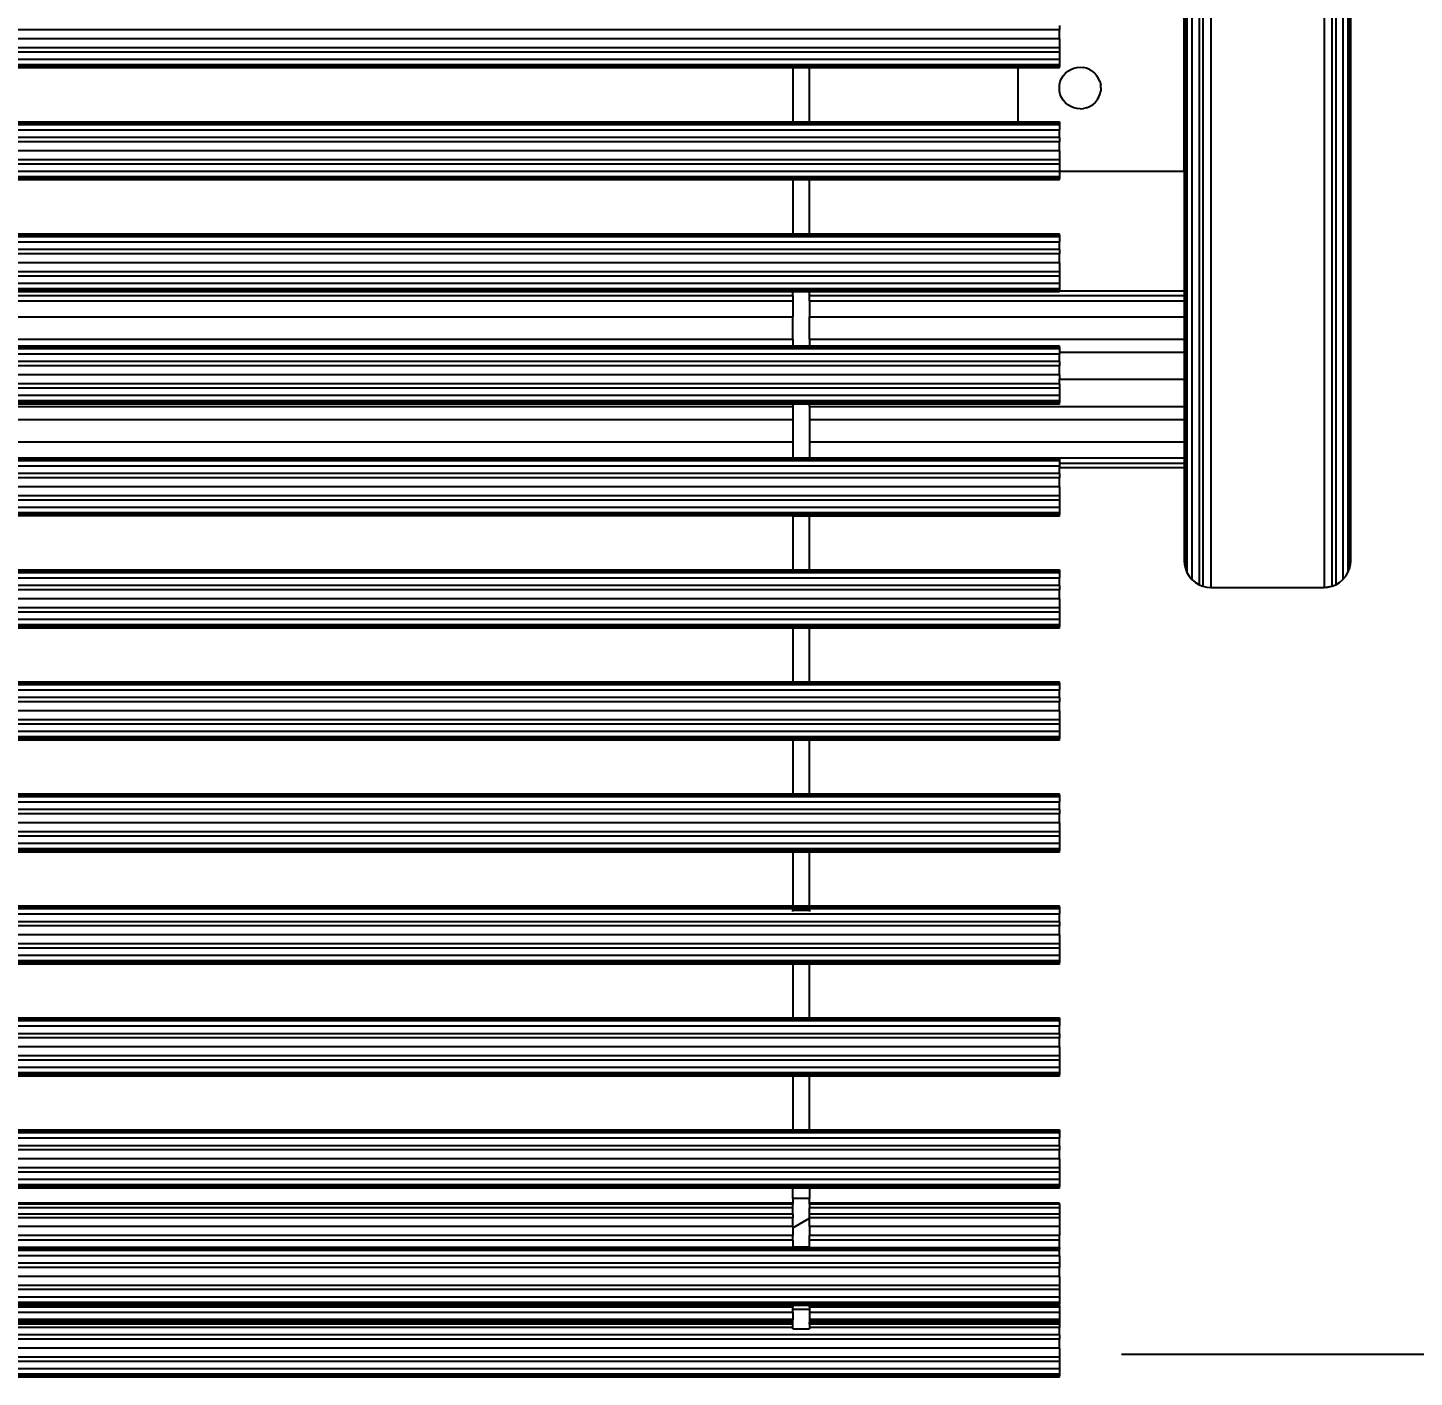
# Model space of a CAD drawing. Header units: millimetres. Extents: x 3440 to 9380, y -3644 to 556.
# Drawn here: x 5550.8 to 5886.7, y -1881.9 to -1554.9 of the extents above; entities that cross this region are included whole.
import ezdxf

# ---------------------------------------------------------------- set-up
doc = ezdxf.new("R2010")
doc.units = ezdxf.units.MM
doc.header["$PDSIZE"] = -1
doc.layers.add('WYMIAR', color=96, linetype='Continuous')
doc.dimstyles.new('1-1', dxfattribs={"dimtxt": 30, "dimasz": 25, "dimexe": 6.25, "dimexo": 30, "dimgap": 20.625, "dimtad": 1, "dimdec": 1, "dimtxsty": 'Standard', "dimcen": 0, "dimclrd": 2, "dimclre": 2, "dimclrt": 2, "dimadec": 0, "dimazin": 0, "dimtfac": 1, "dimtdec": 1, "dimtmove": 0, "dimatfit": 3, "dimfxl": 1, "dimarcsym": 0})

# ---------------------------------------------------------------- blocks, each defined once
blk = doc.blocks.new('*D10')
at = {"layer": 'Defpoints', "color": 0}
for p in [(5785.78, -1170.67), (6227.64, -1170.67), (5785.78, -1876.32)]:
    blk.add_point(p, dxfattribs=at)
at = {"layer": 'WYMIAR', "color": 2, "lineweight": -2}
for p, q in [((5815.78, -1170.67), (6233.89, -1170.67)), ((6227.64, -1851.32), (6227.64, -1195.67)), ((5815.78, -1876.32), (6233.89, -1876.32))]:
    blk.add_line(p, q, dxfattribs=at)
at = {"layer": 'WYMIAR', "color": 2}
for points in [[(6223.48, -1195.67), (6231.81, -1195.67), (6227.64, -1170.67)], [(6223.48, -1851.32), (6231.81, -1851.32), (6227.64, -1876.32)]]:
    blk.add_solid(points, dxfattribs=at)
at = {"layer": 'WYMIAR', "color": 2, "insert": (6192.02, -1523.49), "char_height": 30, "attachment_point": 5, "rotation": 90}
blk.add_mtext('705', dxfattribs=at)

msp = doc.modelspace()

# ---------------------------------------------------------------- linework, layer by layer
for p, q in [((5831.66, -1235.91), (5831.66, -1686.87)), ((5832.88, -1235.39), (5832.88, -1688.59)), ((5834.6, -1235.02), (5834.6, -1689.82)), ((5835.55, -1234.9), (5835.55, -1690.19)), ((5837.45, -1234.81), (5837.45, -1690.48)), ((5864.88, -1234.81), (5864.88, -1690.48)), ((5866.78, -1234.9), (5866.78, -1690.19)), ((5867.73, -1235.02), (5867.73, -1689.82)), ((5869.44, -1235.39), (5869.44, -1688.59)), ((5870.67, -1235.91), (5870.67, -1686.87)), ((5871.05, -1236.2), (5871.05, -1685.92)), ((5871.34, -1684.02), (5871.34, -1236.77)), ((5831.28, -1263.99), (5831.28, -1594.18)), ((5830.99, -1589.62), (5830.99, -1549.28)), ((5800.74, -1555.37), (5254.77, -1555.37)), ((5800.74, -1554.34), (5800.74, -1555.37)), ((5800.74, -1557.55), (5800.74, -1555.37)), ((5800.74, -1557.55), (5254.77, -1557.55)), ((5800.74, -1557.55), (5800.74, -1559.73)), ((5800.74, -1559.73), (5254.77, -1559.73)), ((5800.74, -1560.75), (5254.77, -1560.75)), ((5800.74, -1559.73), (5800.74, -1560.75)), ((5800.74, -1560.75), (5800.74, -1562.54)), ((5800.74, -1562.54), (5254.77, -1562.54)), ((5800.74, -1563.84), (5254.77, -1563.84)), ((5800.74, -1564.26), (5254.77, -1564.26)), ((5736.19, -1564.61), (5254.77, -1564.61)), ((5736.19, -1564.61), (5736.19, -1577.63)), ((5740.22, -1564.61), (5736.19, -1564.61)), ((5740.22, -1577.63), (5740.22, -1564.61)), ((5790.65, -1564.61), (5740.22, -1564.61)), ((5790.65, -1564.61), (5790.65, -1577.63)), ((5800.74, -1564.61), (5790.65, -1564.61)), ((5800.74, -1562.54), (5800.74, -1563.84)), ((5800.74, -1563.84), (5800.74, -1564.26)), ((5800.74, -1564.61), (5800.74, -1564.26)), ((5802.21, -1565.89), (5802.82, -1565.37)), ((5802.82, -1565.37), (5803.49, -1564.96)), ((5803.49, -1564.96), (5804.22, -1564.66)), ((5804.22, -1564.66), (5804.99, -1564.47)), ((5804.99, -1564.47), (5805.78, -1564.41)), ((5805.78, -1564.41), (5806.57, -1564.47)), ((5807.34, -1564.66), (5806.57, -1564.47)), ((5808.07, -1564.96), (5807.34, -1564.66)), ((5808.07, -1564.96), (5808.74, -1565.37)), ((5809.35, -1565.89), (5808.74, -1565.37)), ((5800.74, -1569.45), (5800.8, -1568.66)), ((5800.8, -1568.66), (5800.98, -1567.89)), ((5800.98, -1567.89), (5801.29, -1567.16)), ((5801.29, -1567.16), (5801.7, -1566.49)), ((5801.7, -1566.49), (5802.21, -1565.89)), ((5809.35, -1565.89), (5809.86, -1566.49)), ((5810.27, -1567.16), (5809.86, -1566.49)), ((5810.58, -1567.89), (5810.27, -1567.16)), ((5810.58, -1567.89), (5810.76, -1568.66)), ((5810.82, -1569.45), (5810.76, -1568.66)), ((5800.8, -1570.24), (5800.74, -1569.45)), ((5800.98, -1571.01), (5800.8, -1570.24)), ((5801.29, -1571.74), (5800.98, -1571.01)), ((5801.7, -1572.42), (5801.29, -1571.74)), ((5802.21, -1573.02), (5801.7, -1572.42)), ((5809.35, -1573.02), (5809.86, -1572.42)), ((5810.27, -1571.74), (5809.86, -1572.42)), ((5810.27, -1571.74), (5810.58, -1571.01)), ((5810.58, -1571.01), (5810.76, -1570.24)), ((5810.82, -1569.45), (5810.76, -1570.24)), ((5802.82, -1573.53), (5802.21, -1573.02)), ((5803.49, -1573.95), (5802.82, -1573.53)), ((5804.22, -1574.25), (5803.49, -1573.95)), ((5804.99, -1574.43), (5804.22, -1574.25)), ((5805.78, -1574.5), (5804.99, -1574.43)), ((5805.78, -1574.5), (5806.57, -1574.43)), ((5807.34, -1574.25), (5806.57, -1574.43)), ((5807.34, -1574.25), (5808.07, -1573.95)), ((5808.07, -1573.95), (5808.74, -1573.53)), ((5809.35, -1573.02), (5808.74, -1573.53)), ((5254.77, -1577.63), (5736.19, -1577.63)), ((5736.19, -1577.98), (5254.77, -1577.98)), ((5736.19, -1578.4), (5254.77, -1578.4)), ((5736.19, -1577.63), (5736.19, -1577.72)), ((5736.19, -1577.63), (5740.22, -1577.63)), ((5736.19, -1577.98), (5736.19, -1578.4)), ((5740.22, -1577.98), (5736.19, -1577.98)), ((5740.22, -1578.4), (5736.19, -1578.4)), ((5740.22, -1577.72), (5740.22, -1577.63)), ((5740.22, -1577.63), (5790.65, -1577.63)), ((5740.22, -1578.4), (5740.22, -1577.98)), ((5790.65, -1577.98), (5740.22, -1577.98)), ((5790.65, -1578.4), (5740.22, -1578.4)), ((5790.65, -1577.63), (5790.65, -1577.72)), ((5790.65, -1577.63), (5800.74, -1577.63)), ((5790.65, -1577.98), (5790.65, -1578.4)), ((5800.74, -1577.98), (5790.65, -1577.98)), ((5800.74, -1578.4), (5790.65, -1578.4)), ((5800.74, -1577.63), (5800.74, -1577.98)), ((5800.74, -1577.98), (5800.74, -1578.4)), ((5800.74, -1578.4), (5800.74, -1579.7)), ((5800.74, -1579.7), (5254.77, -1579.7)), ((5800.74, -1581.49), (5254.77, -1581.49)), ((5800.74, -1581.49), (5800.74, -1579.7)), ((5800.74, -1581.49), (5800.74, -1582.51)), ((5800.74, -1582.51), (5254.77, -1582.51)), ((5800.74, -1584.69), (5254.77, -1584.69)), ((5800.74, -1584.69), (5800.74, -1582.51)), ((5800.74, -1584.69), (5800.74, -1586.87)), ((5800.74, -1586.87), (5254.77, -1586.87)), ((5800.74, -1587.9), (5254.77, -1587.9)), ((5800.74, -1586.87), (5800.74, -1587.9)), ((5800.74, -1587.9), (5800.74, -1589.62)), ((5800.74, -1589.68), (5254.77, -1589.68)), ((5800.74, -1590.98), (5254.77, -1590.98)), ((5800.74, -1591.41), (5254.77, -1591.41)), ((5736.19, -1591.75), (5254.77, -1591.75)), ((5736.19, -1591.75), (5736.19, -1604.77)), ((5740.22, -1591.75), (5736.19, -1591.75)), ((5740.22, -1604.77), (5740.22, -1591.75)), ((5800.74, -1591.75), (5740.22, -1591.75)), ((5800.74, -1589.62), (5830.99, -1589.62)), ((5800.74, -1589.62), (5800.74, -1589.68)), ((5800.74, -1589.68), (5800.74, -1590.98)), ((5800.74, -1590.98), (5800.74, -1591.41)), ((5800.74, -1591.75), (5800.74, -1591.41)), ((5830.99, -1589.62), (5830.99, -1596.08)), ((5831.06, -1595.14), (5830.99, -1596.08)), ((5831.28, -1594.18), (5831.06, -1595.14)), ((5831.28, -1594.18), (5831.28, -1685.92)), ((5830.99, -1596.08), (5830.99, -1618.67)), ((5254.77, -1604.77), (5736.19, -1604.77)), ((5736.19, -1605.12), (5254.77, -1605.12)), ((5800.74, -1605.54), (5254.77, -1605.54)), ((5736.19, -1604.77), (5736.19, -1605.12)), ((5736.19, -1604.77), (5740.22, -1604.77)), ((5740.22, -1605.12), (5736.19, -1605.12)), ((5740.22, -1605.12), (5740.22, -1604.77)), ((5740.22, -1604.77), (5800.74, -1604.77)), ((5800.74, -1605.12), (5740.22, -1605.12)), ((5800.74, -1605.12), (5800.74, -1604.77)), ((5800.74, -1605.12), (5800.74, -1605.54)), ((5800.74, -1605.54), (5800.74, -1606.84)), ((5800.74, -1606.84), (5254.77, -1606.84)), ((5800.74, -1608.63), (5254.77, -1608.63)), ((5800.74, -1608.63), (5800.74, -1606.84)), ((5800.74, -1608.63), (5800.74, -1609.65)), ((5800.74, -1609.65), (5254.77, -1609.65)), ((5800.74, -1611.83), (5254.77, -1611.83)), ((5800.74, -1611.83), (5800.74, -1609.65)), ((5800.74, -1611.83), (5800.74, -1614.02)), ((5800.74, -1614.02), (5254.77, -1614.02)), ((5800.74, -1615.04), (5254.77, -1615.04)), ((5800.74, -1614.02), (5800.74, -1615.04)), ((5800.74, -1615.04), (5800.74, -1616.83)), ((5800.74, -1616.83), (5254.77, -1616.83)), ((5800.74, -1618.12), (5254.77, -1618.12)), ((5800.74, -1618.55), (5254.77, -1618.55)), ((5736.19, -1618.89), (5254.77, -1618.89)), ((5740.22, -1618.89), (5736.19, -1618.89)), ((5736.19, -1619.72), (5736.19, -1618.89)), ((5800.74, -1618.89), (5740.22, -1618.89)), ((5740.22, -1619.72), (5740.22, -1618.89)), ((5800.74, -1616.83), (5800.74, -1618.12)), ((5800.74, -1618.12), (5800.74, -1618.55)), ((5800.74, -1618.55), (5800.74, -1618.67)), ((5830.99, -1618.67), (5800.74, -1618.67)), ((5800.74, -1618.89), (5800.74, -1618.67)), ((5830.99, -1618.67), (5830.99, -1619.72)), ((5254.77, -1619.72), (5736.19, -1619.72)), ((5254.77, -1621), (5736.19, -1621)), ((5736.19, -1619.72), (5736.19, -1621)), ((5736.19, -1621), (5736.19, -1624.93)), ((5740.22, -1619.72), (5830.99, -1619.72)), ((5740.22, -1621), (5740.22, -1619.72)), ((5740.22, -1621), (5830.99, -1621)), ((5740.22, -1621), (5740.22, -1624.93)), ((5830.99, -1619.72), (5830.99, -1621)), ((5830.99, -1621), (5830.99, -1624.93)), ((5254.77, -1624.93), (5736.19, -1624.93)), ((5736.19, -1630.34), (5736.19, -1624.93)), ((5740.22, -1624.93), (5830.99, -1624.93)), ((5740.22, -1630.34), (5740.22, -1624.93)), ((5830.99, -1624.93), (5830.99, -1630.34)), ((5254.77, -1630.34), (5736.19, -1630.34)), ((5254.77, -1631.92), (5736.19, -1631.92)), ((5736.19, -1632.26), (5254.77, -1632.26)), ((5800.74, -1632.69), (5254.77, -1632.69)), ((5736.19, -1630.34), (5736.19, -1631.92)), ((5736.19, -1631.92), (5736.19, -1632.26)), ((5736.19, -1631.92), (5740.22, -1631.92)), ((5740.22, -1632.26), (5736.19, -1632.26)), ((5740.22, -1630.34), (5830.99, -1630.34)), ((5740.22, -1630.34), (5740.22, -1631.92)), ((5740.22, -1632.26), (5740.22, -1631.92)), ((5740.22, -1631.92), (5800.74, -1631.92)), ((5800.74, -1632.26), (5740.22, -1632.26)), ((5800.74, -1632.26), (5800.74, -1631.92)), ((5800.74, -1632.26), (5800.74, -1632.69)), ((5800.74, -1632.69), (5800.74, -1633.44)), ((5830.99, -1630.34), (5830.99, -1633.44)), ((5800.74, -1633.99), (5254.77, -1633.99)), ((5800.74, -1635.77), (5254.77, -1635.77)), ((5800.74, -1633.44), (5830.99, -1633.44)), ((5800.74, -1633.44), (5800.74, -1633.99)), ((5800.74, -1635.77), (5800.74, -1633.99)), ((5800.74, -1635.77), (5800.74, -1636.8)), ((5830.99, -1633.44), (5830.99, -1640.05)), ((5800.74, -1636.8), (5254.77, -1636.8)), ((5800.74, -1638.98), (5254.77, -1638.98)), ((5800.74, -1638.98), (5800.74, -1636.8)), ((5800.74, -1638.98), (5800.74, -1640.05)), ((5800.74, -1641.16), (5254.77, -1641.16)), ((5800.74, -1642.18), (5254.77, -1642.18)), ((5800.74, -1640.05), (5830.99, -1640.05)), ((5800.74, -1641.16), (5800.74, -1640.05)), ((5800.74, -1641.16), (5800.74, -1642.18)), ((5800.74, -1642.18), (5800.74, -1643.97)), ((5830.99, -1640.05), (5830.99, -1646.66)), ((5800.74, -1643.97), (5254.77, -1643.97)), ((5800.74, -1645.27), (5254.77, -1645.27)), ((5800.74, -1645.69), (5254.77, -1645.69)), ((5736.19, -1646.04), (5254.77, -1646.04)), ((5736.19, -1646.04), (5736.19, -1646.66)), ((5740.22, -1646.04), (5736.19, -1646.04)), ((5740.22, -1646.66), (5740.22, -1646.04)), ((5800.74, -1646.04), (5740.22, -1646.04)), ((5800.74, -1643.97), (5800.74, -1645.27)), ((5800.74, -1645.27), (5800.74, -1645.69)), ((5800.74, -1646.04), (5800.74, -1645.69)), ((5254.77, -1646.66), (5736.19, -1646.66)), ((5736.19, -1646.66), (5736.19, -1649.76)), ((5740.22, -1646.66), (5830.99, -1646.66)), ((5740.22, -1646.66), (5740.22, -1649.76)), ((5830.99, -1646.66), (5830.99, -1649.76)), ((5254.77, -1649.76), (5736.19, -1649.76)), ((5736.19, -1649.76), (5736.19, -1655.17)), ((5740.22, -1649.76), (5830.99, -1649.76)), ((5740.22, -1649.76), (5740.22, -1655.17)), ((5830.99, -1649.76), (5830.99, -1655.17)), ((5254.77, -1655.17), (5736.19, -1655.17)), ((5736.19, -1655.17), (5736.19, -1659.06)), ((5740.22, -1655.17), (5830.99, -1655.17)), ((5740.22, -1655.17), (5740.22, -1659.06)), ((5830.99, -1655.17), (5830.99, -1659.1)), ((5254.77, -1659.06), (5736.19, -1659.06)), ((5254.77, -1659.1), (5736.19, -1659.1)), ((5736.19, -1659.41), (5254.77, -1659.41)), ((5736.19, -1659.06), (5736.19, -1659.1)), ((5736.19, -1659.06), (5740.22, -1659.06)), ((5736.19, -1659.1), (5736.19, -1659.15)), ((5736.19, -1659.41), (5736.19, -1659.83)), ((5740.22, -1659.41), (5736.19, -1659.41)), ((5740.22, -1659.1), (5740.22, -1659.06)), ((5740.22, -1659.06), (5800.74, -1659.06)), ((5740.22, -1659.1), (5800.74, -1659.1)), ((5740.22, -1659.15), (5740.22, -1659.1)), ((5740.22, -1659.83), (5740.22, -1659.41)), ((5800.74, -1659.41), (5740.22, -1659.41)), ((5800.74, -1659.06), (5800.74, -1659.1)), ((5800.74, -1659.1), (5830.99, -1659.1)), ((5800.74, -1659.41), (5800.74, -1659.1)), ((5800.74, -1659.41), (5800.74, -1659.83)), ((5830.99, -1659.1), (5830.99, -1660.39)), ((5736.19, -1659.83), (5254.77, -1659.83)), ((5800.74, -1661.13), (5254.77, -1661.13)), ((5800.74, -1662.91), (5254.77, -1662.91)), ((5740.22, -1659.83), (5736.19, -1659.83)), ((5800.74, -1659.83), (5740.22, -1659.83)), ((5800.74, -1659.83), (5800.74, -1660.39)), ((5800.74, -1660.39), (5830.99, -1660.39)), ((5800.74, -1660.39), (5800.74, -1661.13)), ((5800.74, -1661.13), (5800.74, -1661.43)), ((5800.74, -1661.43), (5830.99, -1661.43)), ((5800.74, -1662.91), (5800.74, -1661.43)), ((5800.74, -1662.91), (5800.74, -1663.94)), ((5830.99, -1660.39), (5830.99, -1661.43)), ((5830.99, -1661.43), (5830.99, -1684.02)), ((5800.74, -1663.94), (5254.77, -1663.94)), ((5800.74, -1666.12), (5254.77, -1666.12)), ((5800.74, -1666.12), (5800.74, -1663.94)), ((5800.74, -1666.12), (5800.74, -1668.3)), ((5800.74, -1668.3), (5254.77, -1668.3)), ((5800.74, -1669.33), (5254.77, -1669.33)), ((5800.74, -1668.3), (5800.74, -1669.33)), ((5800.74, -1669.33), (5800.74, -1671.11)), ((5800.74, -1671.11), (5254.77, -1671.11)), ((5800.74, -1672.41), (5254.77, -1672.41)), ((5800.74, -1672.83), (5254.77, -1672.81)), ((5736.19, -1673.18), (5254.77, -1673.17)), ((5736.19, -1673.18), (5736.19, -1686.2)), ((5740.22, -1673.18), (5736.19, -1673.18)), ((5740.22, -1686.2), (5740.22, -1673.18)), ((5800.74, -1673.18), (5740.22, -1673.18)), ((5800.74, -1671.11), (5800.74, -1672.41)), ((5800.74, -1672.41), (5800.74, -1672.83)), ((5800.74, -1673.18), (5800.74, -1672.83)), ((5216.79, -1686.2), (5736.19, -1686.2)), ((5736.19, -1686.55), (5216.79, -1686.55)), ((5736.19, -1686.2), (5736.19, -1686.29)), ((5736.19, -1686.2), (5740.22, -1686.2)), ((5736.19, -1686.55), (5736.19, -1686.97)), ((5740.22, -1686.55), (5736.19, -1686.55)), ((5740.22, -1686.29), (5740.22, -1686.2)), ((5740.22, -1686.2), (5800.74, -1686.2)), ((5740.22, -1686.97), (5740.22, -1686.55)), ((5800.74, -1686.55), (5740.22, -1686.55)), ((5800.74, -1686.2), (5800.74, -1686.55)), ((5800.74, -1686.55), (5800.74, -1686.97)), ((5830.99, -1684.02), (5831.06, -1684.96)), ((5831.06, -1684.96), (5831.28, -1685.92)), ((5831.28, -1685.92), (5831.66, -1686.87)), ((5870.67, -1686.87), (5871.05, -1685.92)), ((5871.05, -1685.92), (5871.27, -1684.96)), ((5871.27, -1684.96), (5871.34, -1684.02)), ((5800.74, -1688.27), (4106.38, -1688.27)), ((5736.19, -1686.97), (5216.79, -1686.97)), ((5740.22, -1686.97), (5736.19, -1686.97)), ((5800.74, -1686.97), (5740.22, -1686.97)), ((5800.74, -1686.97), (5800.74, -1688.27)), ((5800.74, -1690.06), (5800.74, -1688.27)), ((5831.66, -1686.87), (5832.19, -1687.78)), ((5832.19, -1687.78), (5832.88, -1688.59)), ((5832.88, -1688.59), (5833.7, -1689.28)), ((5833.7, -1689.28), (5834.6, -1689.82)), ((5834.6, -1689.82), (5835.55, -1690.19)), ((5866.78, -1690.19), (5867.73, -1689.82)), ((5867.73, -1689.82), (5868.63, -1689.28)), ((5868.63, -1689.28), (5869.44, -1688.59)), ((5869.44, -1688.59), (5870.13, -1687.78)), ((5870.13, -1687.78), (5870.67, -1686.87)), ((5800.74, -1690.06), (4106.38, -1690.06)), ((5800.74, -1691.08), (4106.38, -1691.08)), ((5800.74, -1693.26), (4106.38, -1693.26)), ((5800.74, -1690.06), (5800.74, -1691.08)), ((5800.74, -1693.26), (5800.74, -1691.08)), ((5800.74, -1693.26), (5800.74, -1695.44)), ((5835.55, -1690.19), (5836.51, -1690.41)), ((5836.51, -1690.41), (5837.45, -1690.48)), ((5837.45, -1690.48), (5864.88, -1690.48)), ((5864.88, -1690.48), (5866.78, -1690.19)), ((5864.88, -1690.48), (5865.82, -1690.41)), ((5865.82, -1690.41), (5866.78, -1690.19)), ((5800.74, -1695.44), (4106.38, -1695.44)), ((5800.74, -1696.47), (4106.38, -1696.47)), ((5800.74, -1695.44), (5800.74, -1696.47)), ((5800.74, -1696.47), (5800.74, -1698.25)), ((5800.74, -1698.25), (4106.38, -1698.25)), ((5800.74, -1699.55), (4106.38, -1699.55)), ((5800.74, -1699.98), (4106.38, -1699.98)), ((5800.74, -1698.25), (5800.74, -1699.55)), ((5800.74, -1699.55), (5800.74, -1699.98)), ((5800.74, -1700.32), (5800.74, -1699.98)), ((5736.19, -1700.32), (5216.79, -1700.32)), ((5736.19, -1700.32), (5736.19, -1713.35)), ((5740.22, -1700.32), (5736.19, -1700.32)), ((5740.22, -1713.35), (5740.22, -1700.32)), ((5800.74, -1700.32), (5740.22, -1700.32)), ((5216.79, -1713.35), (5736.19, -1713.35)), ((5736.19, -1713.35), (5736.19, -1713.69)), ((5736.19, -1713.35), (5740.22, -1713.35)), ((5740.22, -1713.69), (5740.22, -1713.35)), ((5740.22, -1713.35), (5800.74, -1713.35)), ((5800.74, -1713.69), (5800.74, -1713.35)), ((5800.74, -1714.12), (4106.38, -1714.12)), ((5800.74, -1715.41), (4106.38, -1715.41)), ((5736.19, -1713.69), (5216.79, -1713.69)), ((5740.22, -1713.69), (5736.19, -1713.69)), ((5800.74, -1713.69), (5740.22, -1713.69)), ((5800.74, -1713.69), (5800.74, -1714.12)), ((5800.74, -1714.12), (5800.74, -1715.41)), ((5800.74, -1717.2), (5800.74, -1715.41)), ((5800.74, -1717.2), (4106.38, -1717.2)), ((5800.74, -1718.22), (4106.38, -1718.22)), ((5800.74, -1717.2), (5800.74, -1718.22)), ((5800.74, -1720.41), (5800.74, -1718.22)), ((5800.74, -1720.41), (4106.38, -1720.41)), ((5800.74, -1722.59), (4106.38, -1722.59)), ((5800.74, -1723.61), (4106.38, -1723.61)), ((5800.74, -1720.41), (5800.74, -1722.59)), ((5800.74, -1722.59), (5800.74, -1723.61)), ((5800.74, -1723.61), (5800.74, -1725.4)), ((5800.74, -1725.4), (4106.38, -1725.4)), ((5800.74, -1726.7), (4106.38, -1726.7)), ((5800.74, -1725.4), (5800.74, -1726.7)), ((5800.74, -1726.7), (5800.74, -1727.12)), ((5800.74, -1727.12), (4106.38, -1727.12)), ((5736.19, -1727.47), (5216.79, -1727.47)), ((5736.19, -1727.47), (5736.19, -1740.49)), ((5740.22, -1727.47), (5736.19, -1727.47)), ((5740.22, -1740.49), (5740.22, -1727.47)), ((5800.74, -1727.47), (5740.22, -1727.47)), ((5800.74, -1727.47), (5800.74, -1727.12)), ((5800.74, -1741.26), (4106.38, -1741.26)), ((5800.74, -1742.56), (4106.38, -1742.56)), ((5216.79, -1740.49), (5736.19, -1740.49)), ((5736.19, -1740.83), (5216.79, -1740.83)), ((5736.19, -1740.49), (5736.19, -1740.83)), ((5736.19, -1740.49), (5740.22, -1740.49)), ((5740.22, -1740.83), (5736.19, -1740.83)), ((5740.22, -1740.83), (5740.22, -1740.49)), ((5740.22, -1740.49), (5800.74, -1740.49)), ((5800.74, -1740.83), (5740.22, -1740.83)), ((5800.74, -1740.83), (5800.74, -1740.49)), ((5800.74, -1740.83), (5800.74, -1741.26)), ((5800.74, -1741.26), (5800.74, -1742.56)), ((5800.74, -1744.34), (5800.74, -1742.56)), ((5800.74, -1744.34), (4106.38, -1744.34)), ((5800.74, -1745.37), (4106.38, -1745.37)), ((5800.74, -1744.34), (5800.74, -1745.37)), ((5800.74, -1747.55), (5800.74, -1745.37)), ((5800.74, -1747.55), (4106.38, -1747.55)), ((5800.74, -1749.73), (4106.38, -1749.73)), ((5800.74, -1747.55), (5800.74, -1749.73)), ((5800.74, -1749.73), (5800.74, -1750.75)), ((5800.74, -1750.75), (4106.38, -1750.75)), ((5800.74, -1752.54), (4106.38, -1752.54)), ((5800.74, -1753.84), (4106.38, -1753.84)), ((5800.74, -1750.75), (5800.74, -1752.54)), ((5800.74, -1752.54), (5800.74, -1753.84)), ((5800.74, -1753.84), (5800.74, -1754.26)), ((5800.74, -1754.26), (4106.38, -1754.26)), ((5736.19, -1754.61), (5216.79, -1754.61)), ((5736.19, -1754.61), (5736.19, -1767.63)), ((5740.22, -1754.61), (5736.19, -1754.61)), ((5740.22, -1767.63), (5740.22, -1754.61)), ((5800.74, -1754.61), (5740.22, -1754.61)), ((5800.74, -1754.61), (5800.74, -1754.26)), ((5800.74, -1769.7), (4106.38, -1769.7)), ((5216.79, -1767.63), (5736.19, -1767.63)), ((5736.19, -1767.98), (5216.79, -1767.98)), ((5736.19, -1768.4), (5216.79, -1768.4)), ((5736.19, -1767.63), (5740.22, -1767.63)), ((5736.19, -1767.72), (5736.19, -1767.98)), ((5740.22, -1767.98), (5736.19, -1767.98)), ((5736.19, -1768.4), (5736.19, -1768.72)), ((5740.22, -1768.4), (5736.19, -1768.4)), ((5736.19, -1768.72), (5740.22, -1768.72)), ((5736.19, -1768.98), (5736.19, -1768.72)), ((5740.22, -1767.63), (5800.74, -1767.63)), ((5740.22, -1767.98), (5740.22, -1767.72)), ((5800.74, -1767.98), (5740.22, -1767.98)), ((5740.22, -1768.72), (5740.22, -1768.4)), ((5800.74, -1768.4), (5740.22, -1768.4)), ((5740.22, -1768.72), (5740.22, -1768.98)), ((5800.74, -1767.98), (5800.74, -1767.63)), ((5800.74, -1767.98), (5800.74, -1768.4)), ((5800.74, -1768.4), (5800.74, -1769.7)), ((5800.74, -1771.49), (5800.74, -1769.7)), ((5800.74, -1771.49), (4106.38, -1771.49)), ((5800.74, -1772.51), (4106.38, -1772.51)), ((5800.74, -1771.49), (5800.74, -1772.51)), ((5800.74, -1774.69), (5800.74, -1772.51)), ((5800.74, -1774.69), (4106.38, -1774.69)), ((5800.74, -1776.87), (4106.38, -1776.87)), ((5800.74, -1774.69), (5800.74, -1776.87)), ((5800.74, -1776.87), (5800.74, -1777.9)), ((5800.74, -1777.9), (4106.38, -1777.9)), ((5800.74, -1779.68), (4106.38, -1779.68)), ((5800.74, -1777.9), (5800.74, -1779.68)), ((5800.74, -1779.68), (5800.74, -1780.98)), ((5800.74, -1780.98), (4106.38, -1780.98)), ((5800.74, -1781.41), (4106.38, -1781.41)), ((5736.19, -1781.75), (5216.79, -1781.75)), ((5736.19, -1781.75), (5736.19, -1794.77)), ((5740.22, -1781.75), (5736.19, -1781.75)), ((5740.22, -1794.77), (5740.22, -1781.75)), ((5800.74, -1781.75), (5740.22, -1781.75)), ((5800.74, -1780.98), (5800.74, -1781.41)), ((5800.74, -1781.75), (5800.74, -1781.41)), ((5800.74, -1796.84), (4106.38, -1796.84)), ((5216.79, -1794.77), (5736.19, -1794.77)), ((5736.19, -1795.12), (5216.79, -1795.12)), ((5736.19, -1795.54), (5216.79, -1795.54)), ((5736.19, -1794.77), (5736.19, -1794.86)), ((5736.19, -1794.77), (5740.22, -1794.77)), ((5736.19, -1795.12), (5736.19, -1795.54)), ((5740.22, -1795.12), (5736.19, -1795.12)), ((5740.22, -1795.54), (5736.19, -1795.54)), ((5740.22, -1794.86), (5740.22, -1794.77)), ((5740.22, -1794.77), (5800.74, -1794.77)), ((5740.22, -1795.54), (5740.22, -1795.12)), ((5800.74, -1795.12), (5740.22, -1795.12)), ((5800.74, -1795.54), (5740.22, -1795.54)), ((5800.74, -1794.77), (5800.74, -1795.12)), ((5800.74, -1795.12), (5800.74, -1795.54)), ((5800.74, -1795.54), (5800.74, -1796.84)), ((5800.74, -1798.63), (5800.74, -1796.84)), ((5800.74, -1798.63), (4106.38, -1798.63)), ((5800.74, -1799.65), (4106.38, -1799.65)), ((5800.74, -1798.63), (5800.74, -1799.65)), ((5800.74, -1801.83), (5800.74, -1799.65)), ((5800.74, -1801.83), (4106.38, -1801.83)), ((5800.74, -1804.02), (4106.38, -1804.02)), ((5800.74, -1801.83), (5800.74, -1804.02)), ((5800.74, -1804.02), (5800.74, -1805.04)), ((5800.74, -1805.04), (4106.38, -1805.04)), ((5800.74, -1806.83), (4106.38, -1806.83)), ((5800.74, -1805.04), (5800.74, -1806.83)), ((5800.74, -1806.83), (5800.74, -1808.12)), ((5800.74, -1808.12), (4106.38, -1808.12)), ((5800.74, -1808.55), (4106.38, -1808.55)), ((5736.19, -1808.89), (5216.79, -1808.89)), ((5736.19, -1808.89), (5736.19, -1821.92)), ((5740.22, -1808.89), (5736.19, -1808.89)), ((5740.22, -1821.92), (5740.22, -1808.89)), ((5800.74, -1808.89), (5740.22, -1808.89)), ((5800.74, -1808.12), (5800.74, -1808.55)), ((5800.74, -1808.89), (5800.74, -1808.55)), ((5800.74, -1823.98), (4106.38, -1823.98)), ((5216.79, -1821.92), (5736.19, -1821.92)), ((5736.19, -1822.26), (5216.79, -1822.26)), ((5736.19, -1822.69), (5216.79, -1822.69)), ((5736.19, -1821.92), (5736.19, -1822)), ((5736.19, -1821.92), (5740.22, -1821.92)), ((5736.19, -1822.26), (5736.19, -1822.69)), ((5740.22, -1822.26), (5736.19, -1822.26)), ((5740.22, -1822.69), (5736.19, -1822.69)), ((5740.22, -1822), (5740.22, -1821.92)), ((5740.22, -1821.92), (5800.74, -1821.92)), ((5740.22, -1822.69), (5740.22, -1822.26)), ((5800.74, -1822.26), (5740.22, -1822.26)), ((5800.74, -1822.69), (5740.22, -1822.69)), ((5800.74, -1821.92), (5800.74, -1822.26)), ((5800.74, -1822.26), (5800.74, -1822.69)), ((5800.74, -1822.69), (5800.74, -1823.98)), ((5800.74, -1825.77), (5800.74, -1823.98)), ((5800.74, -1825.77), (4106.38, -1825.77)), ((5800.74, -1826.79), (4106.38, -1826.79)), ((5800.74, -1825.77), (5800.74, -1826.79)), ((5800.74, -1828.98), (5800.74, -1826.79)), ((5800.74, -1828.98), (4106.38, -1828.98)), ((5800.74, -1828.98), (5800.74, -1831.16)), ((5800.74, -1831.16), (4106.38, -1831.16)), ((5800.74, -1832.18), (4106.38, -1832.18)), ((5800.74, -1833.97), (4106.38, -1833.97)), ((5800.74, -1831.16), (5800.74, -1832.18)), ((5800.74, -1832.18), (5800.74, -1833.97)), ((5800.74, -1833.97), (5800.74, -1835.27)), ((5800.74, -1835.27), (4106.38, -1835.27)), ((5800.74, -1835.69), (4106.38, -1835.69)), ((5736.19, -1836.04), (5216.79, -1836.04)), ((5736.19, -1838.53), (5736.19, -1836.04)), ((5740.22, -1836.04), (5736.19, -1836.04)), ((5740.22, -1836.04), (5740.22, -1838.53)), ((5800.74, -1836.04), (5740.22, -1836.04)), ((5800.74, -1835.27), (5800.74, -1835.69)), ((5800.74, -1836.04), (5800.74, -1835.69)), ((5736.19, -1839.71), (5216.79, -1839.71)), ((5736.19, -1839.93), (5216.79, -1839.93)), ((5736.19, -1840.86), (5216.79, -1840.86)), ((5740.22, -1838.53), (5736.19, -1838.53)), ((5736.19, -1838.53), (5736.19, -1839.71)), ((5736.19, -1839.71), (5736.19, -1839.93)), ((5736.19, -1840.86), (5736.19, -1839.93)), ((5736.19, -1842.36), (5736.19, -1840.86)), ((5740.22, -1839.71), (5740.22, -1838.53)), ((5800.74, -1839.71), (5740.22, -1839.71)), ((5740.22, -1839.93), (5740.22, -1839.71)), ((5800.74, -1839.93), (5740.22, -1839.93)), ((5740.22, -1839.93), (5740.22, -1840.86)), ((5800.74, -1840.86), (5740.22, -1840.86)), ((5740.22, -1842.36), (5740.22, -1840.86)), ((5800.74, -1839.66), (5800.74, -1839.71)), ((5800.74, -1839.93), (5800.74, -1839.71)), ((5800.74, -1839.93), (5800.74, -1840.86)), ((5800.74, -1840.86), (5800.74, -1842.36)), ((5736.19, -1842.36), (5216.79, -1842.36)), ((5736.19, -1843.29), (5216.79, -1843.29)), ((5736.19, -1842.36), (5736.19, -1843.29)), ((5736.19, -1845.36), (5736.19, -1843.29)), ((5736.19, -1845.71), (5740.22, -1843.32)), ((5800.74, -1842.36), (5740.22, -1842.36)), ((5740.22, -1843.29), (5740.22, -1842.36)), ((5800.74, -1843.29), (5740.22, -1843.29)), ((5740.22, -1843.32), (5740.22, -1843.29)), ((5740.22, -1845.36), (5740.22, -1843.32)), ((5800.74, -1842.36), (5800.74, -1843.29)), ((5800.74, -1843.29), (5800.74, -1845.34)), ((5736.19, -1845.36), (5216.79, -1845.36)), ((5736.19, -1847.57), (5216.79, -1847.57)), ((5736.19, -1845.36), (5736.19, -1845.71)), ((5736.19, -1845.71), (5736.19, -1847.57)), ((5736.19, -1848.65), (5736.19, -1847.57)), ((5800.74, -1845.34), (5740.22, -1845.36)), ((5740.22, -1845.36), (5740.22, -1847.57)), ((5800.74, -1847.57), (5740.22, -1847.57)), ((5740.22, -1848.65), (5740.22, -1847.57)), ((5800.74, -1845.34), (5800.74, -1847.57)), ((5800.74, -1848.65), (5800.74, -1847.57)), ((5800.74, -1851.16), (4106.38, -1851.16)), ((5736.19, -1848.65), (5216.79, -1848.65)), ((5216.79, -1850.4), (5736.19, -1850.4)), ((5216.79, -1850.66), (5736.19, -1850.66)), ((5736.19, -1850.73), (5216.79, -1850.73)), ((5736.19, -1848.65), (5736.19, -1850.4)), ((5740.22, -1850.4), (5736.19, -1850.4)), ((5736.19, -1850.44), (5740.22, -1850.44)), ((5736.19, -1850.66), (5736.19, -1850.44)), ((5736.19, -1850.73), (5736.19, -1850.66)), ((5736.19, -1850.66), (5740.22, -1850.66)), ((5740.22, -1850.73), (5736.19, -1850.73)), ((5800.74, -1848.65), (5740.22, -1848.65)), ((5740.22, -1850.4), (5740.22, -1848.65)), ((5740.22, -1850.4), (5800.74, -1850.41)), ((5740.22, -1850.44), (5740.22, -1850.66)), ((5740.22, -1850.66), (5740.22, -1850.73)), ((5740.22, -1850.66), (5800.74, -1850.66)), ((5800.74, -1850.73), (5740.22, -1850.73)), ((5800.74, -1850.41), (5800.74, -1848.65)), ((5800.74, -1850.41), (5800.74, -1850.66)), ((5800.74, -1850.66), (5800.74, -1850.73)), ((5800.74, -1851.16), (5800.74, -1850.73)), ((5800.74, -1852.46), (5800.74, -1851.16)), ((5800.74, -1852.46), (4106.38, -1852.46)), ((5800.74, -1854.24), (4106.38, -1854.24)), ((5800.74, -1852.46), (5800.74, -1854.24)), ((5800.74, -1854.24), (5800.74, -1855.27)), ((5800.74, -1855.27), (4106.38, -1855.27)), ((5800.74, -1857.45), (4106.38, -1857.45)), ((5800.74, -1857.45), (5800.74, -1855.27)), ((5800.74, -1857.45), (5800.74, -1859.63)), ((5800.74, -1859.63), (4106.38, -1859.63)), ((5800.74, -1860.65), (4106.38, -1860.65)), ((5800.74, -1859.63), (5800.74, -1860.65)), ((5800.74, -1860.65), (5800.74, -1862.44)), ((5800.74, -1862.44), (4106.38, -1862.44)), ((5800.74, -1863.74), (4106.38, -1863.74)), ((5800.74, -1864.16), (4106.38, -1864.16)), ((5736.19, -1864.51), (5216.79, -1864.51)), ((5736.19, -1864.51), (5736.19, -1864.87)), ((5740.22, -1864.51), (5736.19, -1864.51)), ((5740.22, -1864.87), (5740.22, -1864.51)), ((5800.74, -1864.51), (5740.22, -1864.51)), ((5800.74, -1862.44), (5800.74, -1863.74)), ((5800.74, -1863.74), (5800.74, -1864.16)), ((5800.74, -1864.51), (5800.74, -1864.16)), ((5800.74, -1864.51), (5800.74, -1864.87)), ((5736.19, -1864.87), (5216.79, -1864.87)), ((5736.19, -1866.17), (5216.79, -1866.17)), ((5216.79, -1867.79), (5736.19, -1867.79)), ((5736.19, -1867.95), (5216.79, -1867.95)), ((5736.19, -1865.45), (5736.19, -1864.87)), ((5740.22, -1865.45), (5736.19, -1865.45)), ((5736.19, -1866.17), (5736.19, -1865.45)), ((5736.19, -1866.17), (5736.19, -1867.79)), ((5736.19, -1867.79), (5736.19, -1867.95)), ((5736.19, -1868.11), (5736.19, -1867.95)), ((5800.74, -1864.87), (5740.22, -1864.87)), ((5740.22, -1864.87), (5740.22, -1865.45)), ((5740.22, -1865.45), (5740.22, -1866.17)), ((5800.74, -1866.17), (5740.22, -1866.17)), ((5740.22, -1866.17), (5740.22, -1867.79)), ((5740.22, -1867.79), (5800.74, -1867.77)), ((5740.22, -1867.79), (5740.22, -1867.95)), ((5800.74, -1867.95), (5740.22, -1867.95)), ((5740.22, -1867.95), (5740.22, -1868.11)), ((5800.74, -1864.87), (5800.74, -1866.17)), ((5800.74, -1866.17), (5800.74, -1867.77)), ((5800.74, -1867.77), (5800.74, -1867.95)), ((5800.74, -1867.95), (5800.74, -1868.11)), ((5736.19, -1868.11), (5216.79, -1868.11)), ((5736.19, -1868.54), (5216.79, -1868.54)), ((5736.19, -1868.98), (5216.79, -1868.98)), ((5736.19, -1869.84), (5216.79, -1869.84)), ((5736.19, -1868.54), (5736.19, -1868.11)), ((5736.19, -1868.98), (5736.19, -1868.54)), ((5736.19, -1869.84), (5736.19, -1868.98)), ((5736.19, -1870.12), (5736.19, -1869.84)), ((5736.19, -1870.12), (5740.22, -1870.12)), ((5800.74, -1868.11), (5740.22, -1868.11)), ((5740.22, -1868.11), (5740.22, -1868.54)), ((5800.74, -1868.54), (5740.22, -1868.54)), ((5740.22, -1868.98), (5740.22, -1868.54)), ((5800.74, -1868.98), (5740.22, -1868.98)), ((5740.22, -1868.98), (5740.22, -1869.84)), ((5800.74, -1869.84), (5740.22, -1869.84)), ((5740.22, -1869.84), (5740.22, -1870.12)), ((5800.74, -1868.11), (5800.74, -1868.54)), ((5800.74, -1868.54), (5800.74, -1868.98)), ((5800.74, -1868.98), (5800.74, -1869.84)), ((5800.74, -1871.62), (5800.74, -1869.84)), ((5800.74, -1871.62), (4106.38, -1871.62)), ((5800.74, -1872.65), (4106.38, -1872.65)), ((5800.74, -1871.62), (5800.74, -1872.65)), ((5800.74, -1874.83), (5800.74, -1872.65)), ((5800.74, -1874.83), (4106.38, -1874.83)), ((5800.74, -1877.01), (4106.38, -1877.01)), ((5800.74, -1878.03), (4106.38, -1878.03)), ((5800.74, -1874.83), (5800.74, -1877.01)), ((5800.74, -1877.01), (5800.74, -1878.03)), ((5800.74, -1878.03), (5800.74, -1879.82)), ((5800.74, -1879.82), (4106.38, -1879.82)), ((5800.74, -1881.12), (4106.38, -1881.12)), ((5800.74, -1879.82), (5800.74, -1881.12)), ((5800.74, -1881.12), (5800.74, -1881.54)), ((5800.74, -1881.54), (4106.38, -1881.54)), ((5800.74, -1881.89), (4106.38, -1881.89)), ((5800.74, -1881.89), (5800.74, -1881.54))]:
    msp.add_line(p, q)

# ---------------------------------------------------------------- dimensions: what is measured, and where the dimension line sits
at = {"layer": 'WYMIAR'}
dim = msp.add_linear_dim(base=(6227.64, -1170.67), p1=(5785.78, -1876.32), p2=(5785.78, -1170.67), angle=90, text='705', dimstyle='1-1', dxfattribs=at)
dim.commit()
dim.dimension.update_dxf_attribs({"geometry": '*D10', "text_midpoint": (6192.02, -1523.49)})

doc.saveas('drawing.dxf')
